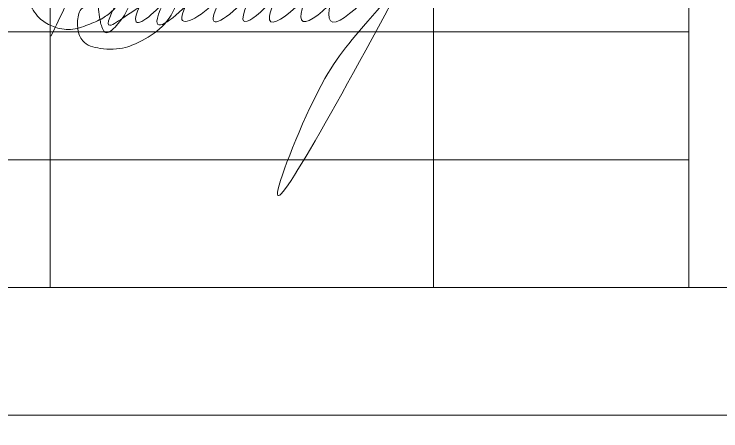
# Model space of a CAD drawing. Header units: metres. Extents: x -163 to 308, y -116 to 9.
# Drawn here: x 220.104 to 222.871, y -104.022 to -102.392 of the extents above; entities that cross this region are included whole.
import ezdxf

# ---------------------------------------------------------------- set-up
doc = ezdxf.new("R2010")
doc.units = ezdxf.units.M
doc.header["$MEASUREMENT"] = 0

# ---------------------------------------------------------------- blocks, each defined once
blk = doc.blocks.new('*U293')
at = {"color": 7, "linetype": 'Continuous', "lineweight": 13}
for p, q in [((14.0128, -14.5), (14.0128, -20)), ((15.5128, -14.5), (15.5128, -20)), ((16.5128, -14.5), (16.5128, -20)), ((0.0128, -20), (28.5128, -20))]:
    blk.add_line(p, q, dxfattribs=at)
at = {"color": 7, "linetype": 'Continuous', "lineweight": 0}
for p, q in [((10.0128, -19), (16.5128, -19)), ((10.0128, -19.5), (16.5128, -19.5))]:
    blk.add_line(p, q, dxfattribs=at)
at = {"color": 7, "linetype": 'Continuous', "lineweight": 0, "flags": 128}
blk.add_lwpolyline([(29.0128, 20.5), (-28.9872, 20.5), (-28.9872, -20.5), (29.0128, -20.5), (29.0128, 20.5)], close=True, dxfattribs=at)

msp = doc.modelspace()

# ---------------------------------------------------------------- linework, layer by layer
at = {"color": 5, "linetype": 'Continuous', "lineweight": 0}
msp.add_spline([(220.24799194, -102.47778963), (220.35065735, -102.24297182), (220.3758407, -102.14898626), (220.3758407, -102.09578234), (220.34461336, -102.06455501), (220.2953331, -102.06455501), (220.21798682, -102.1092109), (220.1632343, -102.17899922), (220.14878263, -102.21938756), (220.14878263, -102.28800416), (220.16583012, -102.35162626), (220.20866701, -102.41232391), (220.25792897, -102.44076531), (220.32469158, -102.45190844), (220.39274374, -102.43367392), (220.45121985, -102.40707779), (220.49132689, -102.37607801), (220.56269067, -102.25247232), (220.62888458, -102.11640882), (220.68261005, -102.00598105), (220.73883948, -101.90858881), (220.77605295, -101.85642789), (220.79341701, -101.85177521), (220.80011049, -101.87675565), (220.78909845, -101.91785315), (220.75662561, -101.96269336), (220.56539863, -102.33112397), (220.50463063, -102.43637723), (220.45911632, -102.46265493), (220.44694292, -102.44156999), (220.4412896, -102.4204715), (220.43379748, -102.34500082), (220.46692113, -102.22138168), (220.56176321, -102.01468859), (220.66002537, -101.84449353), (220.56297165, -102.04180635), (220.62611408, -101.98621325), (220.49734186, -102.20925328), (220.59809223, -102.07872911), (220.67226323, -102.03590646), (220.72850909, -102.05097749), (220.7553077, -102.11110605), (220.76321806, -102.20802655), (220.69243894, -102.43084654), (220.60467171, -102.49513532), (220.54011271, -102.52206859), (220.44090772, -102.52582069), (220.37212924, -102.49665959), (220.35961437, -102.47498321), (220.35205808, -102.4243686), (220.36582597, -102.37298611), (220.44154147, -102.34540183), (220.59444384, -102.20842845), (220.47895003, -102.43565694), (220.53840828, -102.40132871), (220.69264561, -102.24709137), (220.70476467, -102.20186244), (220.57959734, -102.41865861), (220.71256268, -102.31767306), (220.78091986, -102.19476333), (220.66356513, -102.42779117), (220.82543218, -102.3001939), (220.8838899, -102.19476333), (220.76068391, -102.4123412), (220.9267948, -102.30633429), (220.99327306, -102.19476333), (220.88347926, -102.41461421), (221.05335188, -102.27811937), (221.10086299, -102.19476333), (220.99924647, -102.41141405), (221.196838, -102.21937259), (221.20170821, -102.20715687), (221.10323997, -102.3994653), (221.34739847, -102.17250442), (221.35006369, -102.16255769), (221.22597989, -102.40301915), (221.44505023, -102.17241232), (221.44505023, -102.14346726), (221.33584135, -102.39130417), (221.63609618, -102.16644762), (221.98015496, -101.6733704), (222.11510995, -101.38285003), (221.13760997, -103.07592965), (221.32072253, -102.64394903), (221.54545763, -102.35335718), (221.69859968, -102.20021513), (221.64298221, -102.29654741), (221.37291692, -102.3289172), (221.81561607, -102.28635324)], degree=3, dxfattribs=at)
at = {"color": 1, "linetype": 'Continuous', "lineweight": 30}
msp.add_3dface([(161.44908878, -51.09724176), (254.12451926, -51.09724176), (254.12451926, -116.09375825), (161.44908878, -116.09375825)], dxfattribs=at)

# ---------------------------------------------------------------- block references
at = {"color": 7, "linetype": 'Continuous', "lineweight": 13}
msp.add_blockref('*U293', (206.2324938, -83.46133924), dxfattribs=at)

doc.saveas('drawing.dxf')
